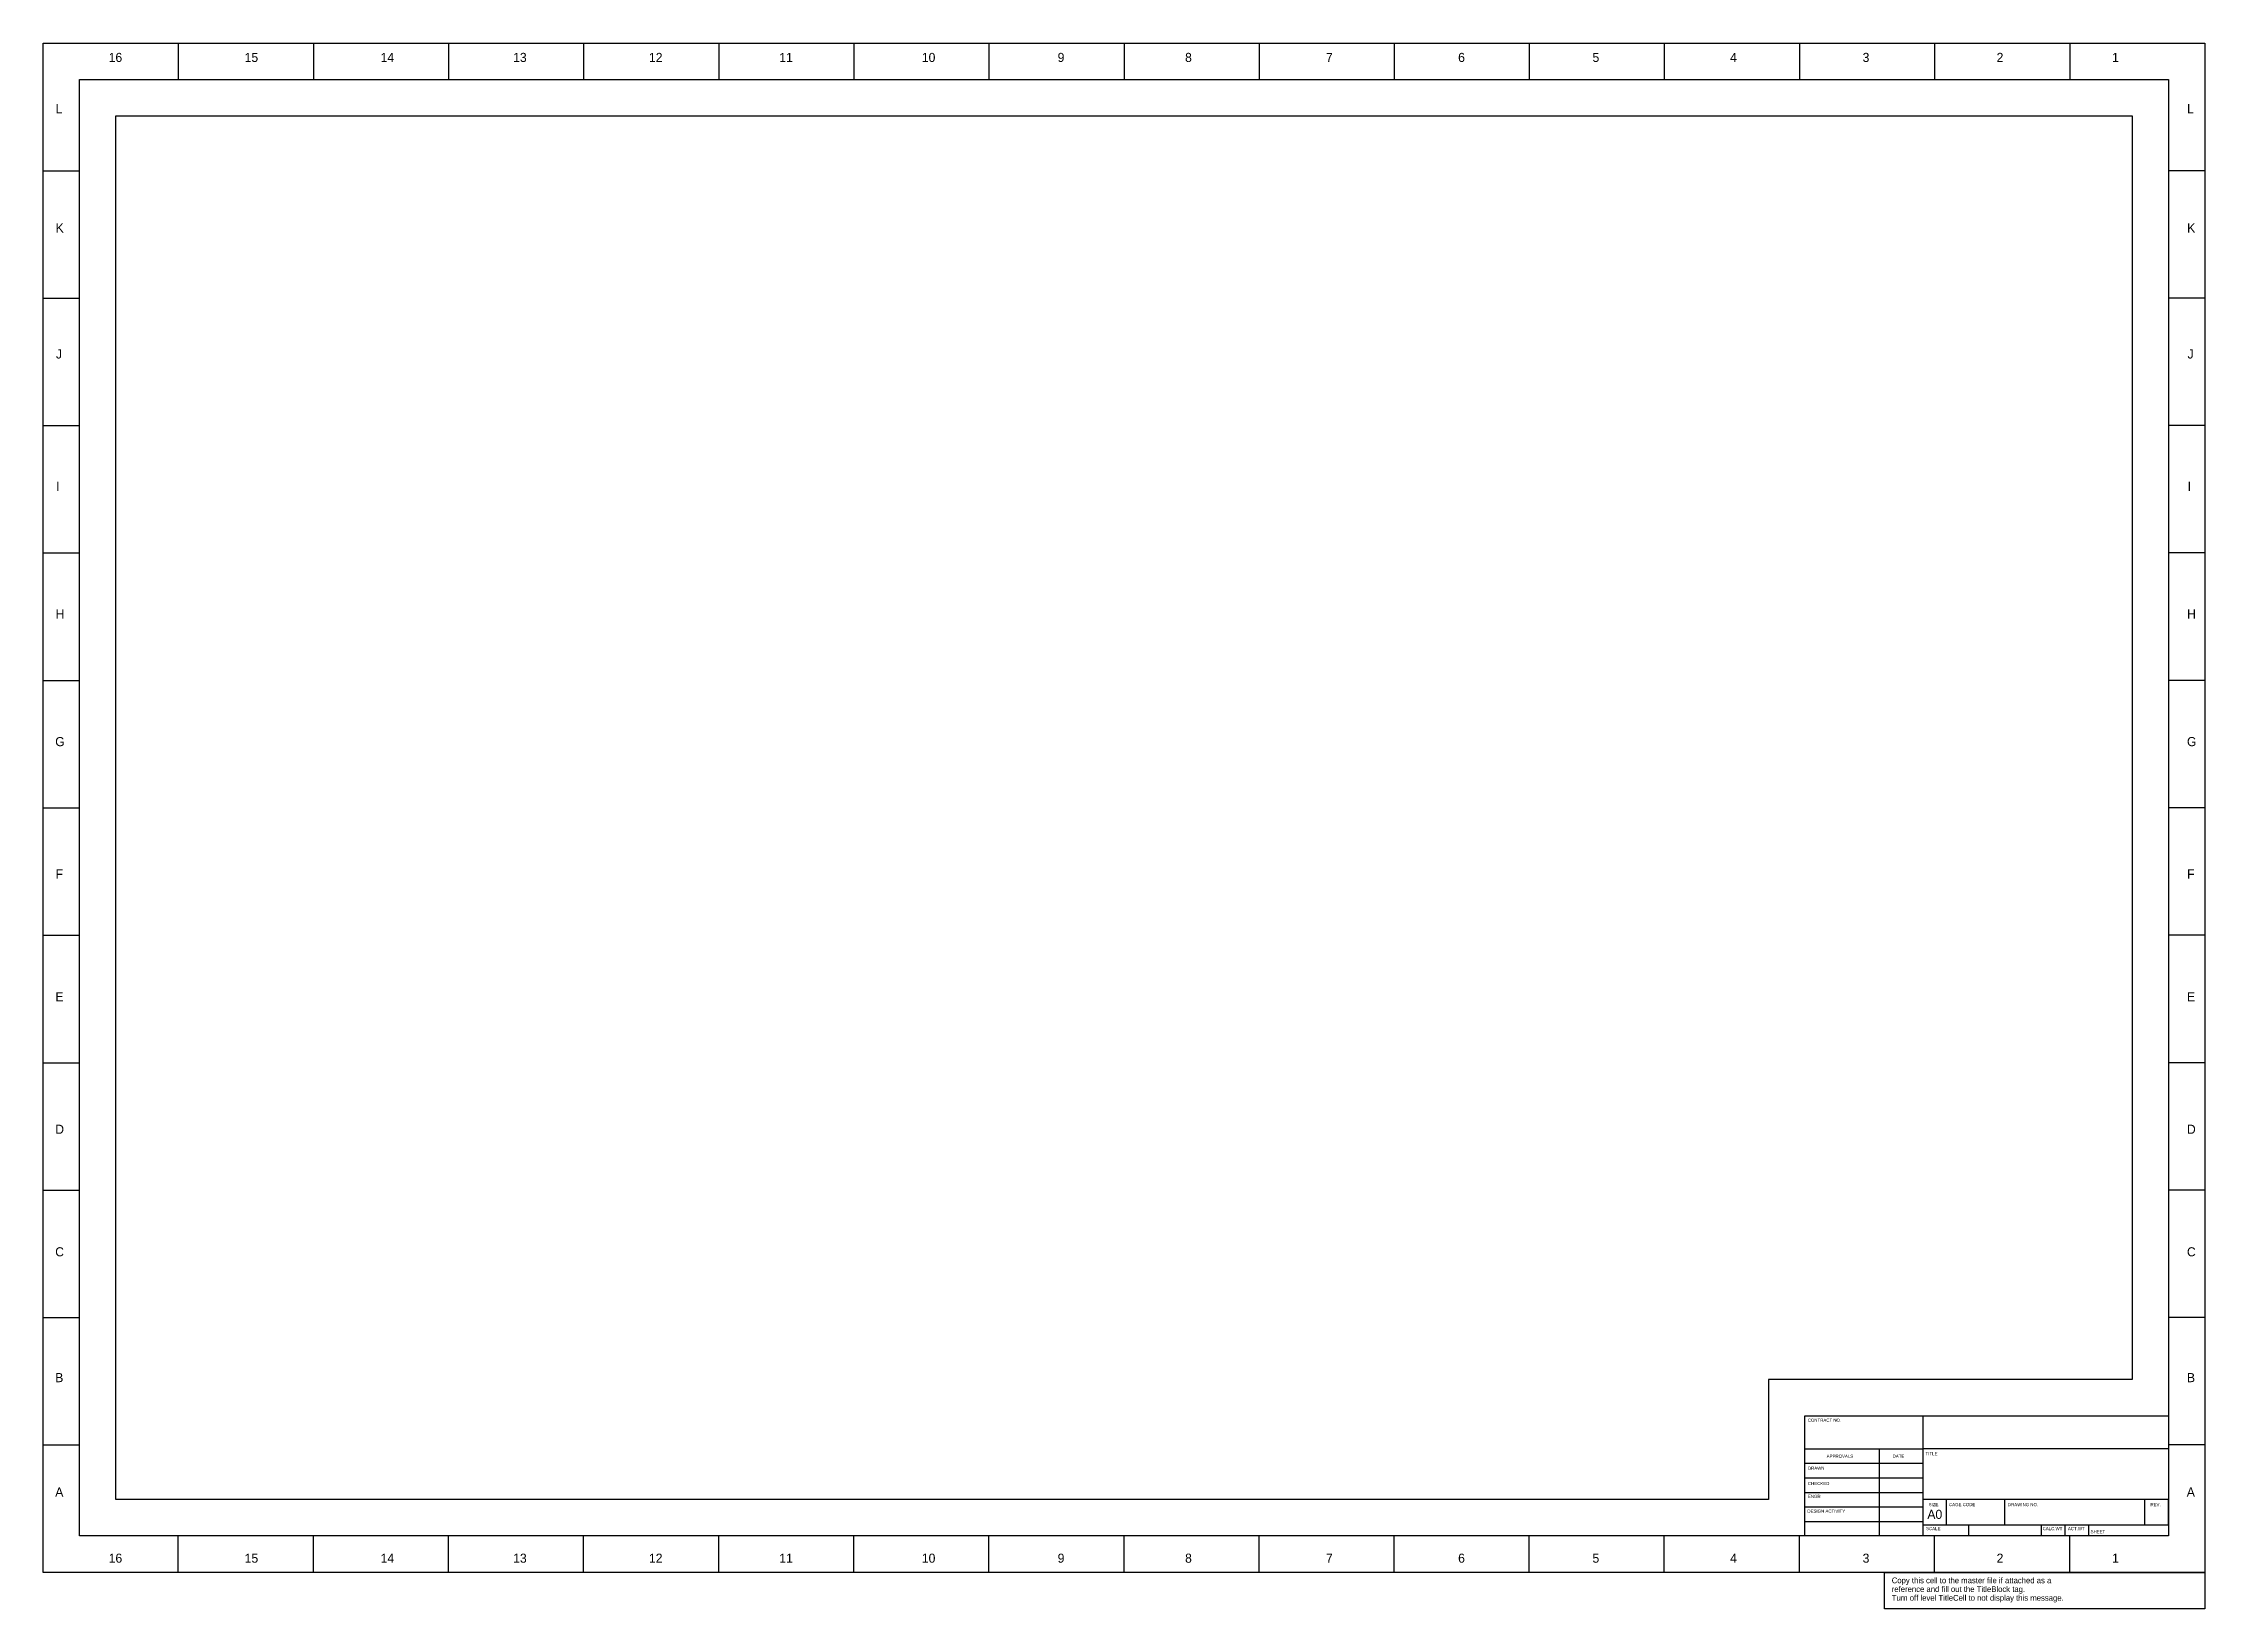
# Model space of a CAD drawing. Extents: x 0 to 1189, y -20 to 841.
import ezdxf

# ---------------------------------------------------------------- set-up
doc = ezdxf.new("R2010")
doc.units = 0
for name, color, linetype in [('ClipShape', 7, 'Continuous'), ('Level 65', 7, 'Continuous'), ('Level 69', 7, 'Continuous'), ('Level 70', 7, 'Continuous'), ('Level 71', 7, 'Continuous'), ('TitleCell', 7, 'Continuous')]:
    doc.layers.add(name, color=color, linetype=linetype)

msp = doc.modelspace()

# ---------------------------------------------------------------- linework, layer by layer
at = {"layer": 'ClipShape'}
for p, q in [((40, 40), (40, 801)), ((40, 801), (1149, 801)), ((1149, 801), (1149, 106)), ((1149, 106), (949, 106)), ((949, 106), (949, 40)), ((949, 40), (40, 40))]:
    msp.add_line(p, q, dxfattribs=at)
at = {"layer": 'Level 65'}
msp.add_lwpolyline([(0, 841), (1189, 841), (1189, 0), (0, 0)], close=True, dxfattribs=at)
at = {"layer": 'Level 69'}
for p, q in [((74.3, 841), (74.3, 821)), ((148.6, 841), (148.6, 821)), ((222.9, 841), (222.9, 821)), ((297.2, 841), (297.2, 821)), ((371.6, 841), (371.6, 821)), ((445.9, 841), (445.9, 821)), ((520.2, 841), (520.2, 821)), ((594.5, 841), (594.5, 821)), ((668.8, 841), (668.8, 821)), ((743.1, 841), (743.1, 821)), ((817.4, 841), (817.4, 821)), ((891.7, 841), (891.7, 821)), ((966.1, 841), (966.1, 821)), ((1040.4, 841), (1040.4, 821)), ((1114.7, 841), (1114.7, 821)), ((0, 770.9), (20, 770.9)), ((1189, 770.9), (1169, 770.9)), ((0, 700.8), (20, 700.8)), ((1189, 700.8), (1169, 700.8)), ((0, 630.7), (20, 630.7)), ((1189, 630.7), (1169, 630.7)), ((0, 560.7), (20, 560.7)), ((1189, 560.7), (1169, 560.7)), ((0, 490.6), (20, 490.6)), ((1189, 490.6), (1169, 490.6)), ((0, 420.5), (20, 420.5)), ((1189, 420.5), (1169, 420.5)), ((0, 350.4), (20, 350.4)), ((1189, 350.4), (1169, 350.4)), ((0, 280.3), (20, 280.3)), ((1189, 280.3), (1169, 280.3)), ((0, 210.2), (20, 210.2)), ((1189, 210.2), (1169, 210.2)), ((0, 140.2), (20, 140.2)), ((1189, 140.2), (1169, 140.2)), ((1034, 86), (1034, 20)), ((0, 70.1), (20, 70.1)), ((969, 68), (1034, 68)), ((969, 60), (1034, 60)), ((1010, 20), (1010, 68)), ((1169, 68), (1034, 68)), ((1189, 70.1), (1169, 70.1)), ((969, 52), (1034, 52)), ((969, 44), (1034, 44)), ((969, 36), (1034, 36)), ((1169, 40), (1034, 40)), ((1047, 26), (1047, 40)), ((1079, 26), (1079, 40)), ((1156, 26), (1156, 40)), ((1169, 26), (1169, 40)), ((969, 28), (1034, 28)), ((1169, 26), (1034, 26)), ((1059, 26), (1059, 20)), ((1099, 26), (1099, 20)), ((1112, 26), (1112, 20)), ((1125, 26), (1125, 20)), ((74.3, 0), (74.3, 20)), ((148.6, 0), (148.6, 20)), ((222.9, 0), (222.9, 20)), ((297.2, 0), (297.2, 20)), ((371.6, 0), (371.6, 20)), ((445.9, 0), (445.9, 20)), ((520.2, 0), (520.2, 20)), ((594.5, 0), (594.5, 20)), ((668.8, 0), (668.8, 20)), ((743.1, 0), (743.1, 20)), ((817.4, 0), (817.4, 20)), ((891.7, 0), (891.7, 20)), ((966.1, 0), (966.1, 20)), ((1040.4, 0), (1040.4, 20)), ((1114.7, 0), (1114.7, 20))]:
    msp.add_line(p, q, dxfattribs=at)
msp.add_lwpolyline([(969, 20), (969, 86), (1169, 86)], dxfattribs=at)
at = {"layer": 'Level 71'}
msp.add_lwpolyline([(1169, 20), (20, 20), (20, 821), (1169, 821)], close=True, dxfattribs=at)
at = {"layer": 'TitleCell'}
msp.add_lwpolyline([(1012.9, 0), (1189, 0), (1189, -20), (1012.9, -20)], close=True, dxfattribs=at)

# ---------------------------------------------------------------- texts
at = {"layer": 'Level 69'}
for s, p in [('1', (1138, 830.7)), ('A', (6.6, 41.7)), ('A', (1179.1, 41.7)), ('1', (1138, 5.3))]:
    msp.add_text(s, height=5, dxfattribs=at).set_placement(p)
at = {"layer": 'Level 70'}
for s, height, p in [('16', 5, (36, 830.7)), ('15', 5, (110.8, 830.7)), ('14', 5, (185.6, 830.7)), ('13', 5, (258.5, 830.7)), ('12', 5, (333.2, 830.7)), ('11', 5, (404.9, 830.7)), ('10', 5, (483.3, 830.7)), ('9', 5, (558, 830.7)), ('8', 5, (628.1, 830.7)), ('7', 5, (705.6, 830.7)), ('6', 5, (778.3, 830.7)), ('5', 5, (852.2, 830.7)), ('4', 5, (927.9, 830.7)), ('3', 5, (1000.8, 830.7)), ('2', 5, (1074.5, 830.7)), ('L', 5, (6.8, 802.5)), ('L', 5, (1179.3, 802.5)), ('K', 5, (6.8, 736.9)), ('K', 5, (1179.3, 736.9)), ('J', 5, (7, 667.6)), ('J', 5, (1179.5, 667.6)), ('I', 5, (7.1, 594.8)), ('I', 5, (1179.6, 594.8)), ('H', 5, (6.8, 524.6)), ('H', 5, (1179.3, 524.6)), ('G', 5, (6.6, 454.4)), ('G', 5, (1179.2, 454.4)), ('F', 5, (6.8, 381.6)), ('F', 5, (1179.3, 381.6)), ('E', 5, (6.7, 314.1)), ('E', 5, (1179.2, 314.1)), ('D', 5, (6.6, 241.2)), ('D', 5, (1179.2, 241.2)), ('C', 5, (6.6, 173.8)), ('C', 5, (1179.2, 173.8)), ('B', 5, (6.6, 104.6)), ('B', 5, (1179.2, 104.6)), ('CONTRACT NO.', 1.75, (970.6, 82.8)), ('APPROVALS', 1.75, (981, 63)), ('DATE', 1.75, (1017.3, 63)), ('TITLE', 1.75, (1035.4, 64.4)), ('CHECKED', 1.75, (970.7, 48)), ('DRAWN', 1.75, (970.7, 56.4)), ('ENGR', 1.75, (970.7, 40.9)), ('SIZE', 1.75, (1037.1, 36.4)), ('CAGE CODE', 1.75, (1048.3, 36.4)), ('DRAWING NO.', 1.75, (1080.7, 36.4)), ('REV.', 1.75, (1159.1, 36.4)), ('DESIGN ACTIVITY', 1.75, (970.4, 32.8)), ('SCALE', 1.75, (1035.7, 23.2)), ('A0', 5, (1036.4, 29.4)), ('CALC.WT', 1.75, (1099.8, 23.2)), ('ACT.WT', 1.75, (1113.7, 23.2)), ('SHEET', 1.75, (1126.2, 21.5)), ('16', 5, (36, 5.3)), ('15', 5, (110.8, 5.3)), ('14', 5, (185.6, 5.3)), ('13', 5, (258.5, 5.3)), ('12', 5, (333.2, 5.3)), ('11', 5, (404.9, 5.3)), ('10', 5, (483.3, 5.3)), ('9', 5, (558, 5.3)), ('8', 5, (628.1, 5.3)), ('7', 5, (705.6, 5.3)), ('6', 5, (778.3, 5.3)), ('5', 5, (852.2, 5.3)), ('4', 5, (927.9, 5.3)), ('3', 5, (1000.8, 5.3)), ('2', 5, (1074.5, 5.3))]:
    msp.add_text(s, height=height, dxfattribs=at).set_placement(p)
at = {"layer": 'TitleCell'}
for s, p in [('Copy this cell to the master file if attached as a ', (1016.8, -6)), ('reference and fill out the TitleBlock tag.', (1016.8, -10.8)), ('Turn off level TitleCell to not display this message.', (1016.8, -15.6))]:
    msp.add_text(s, height=3.175, dxfattribs=at).set_placement(p)

doc.saveas('drawing.dxf')
